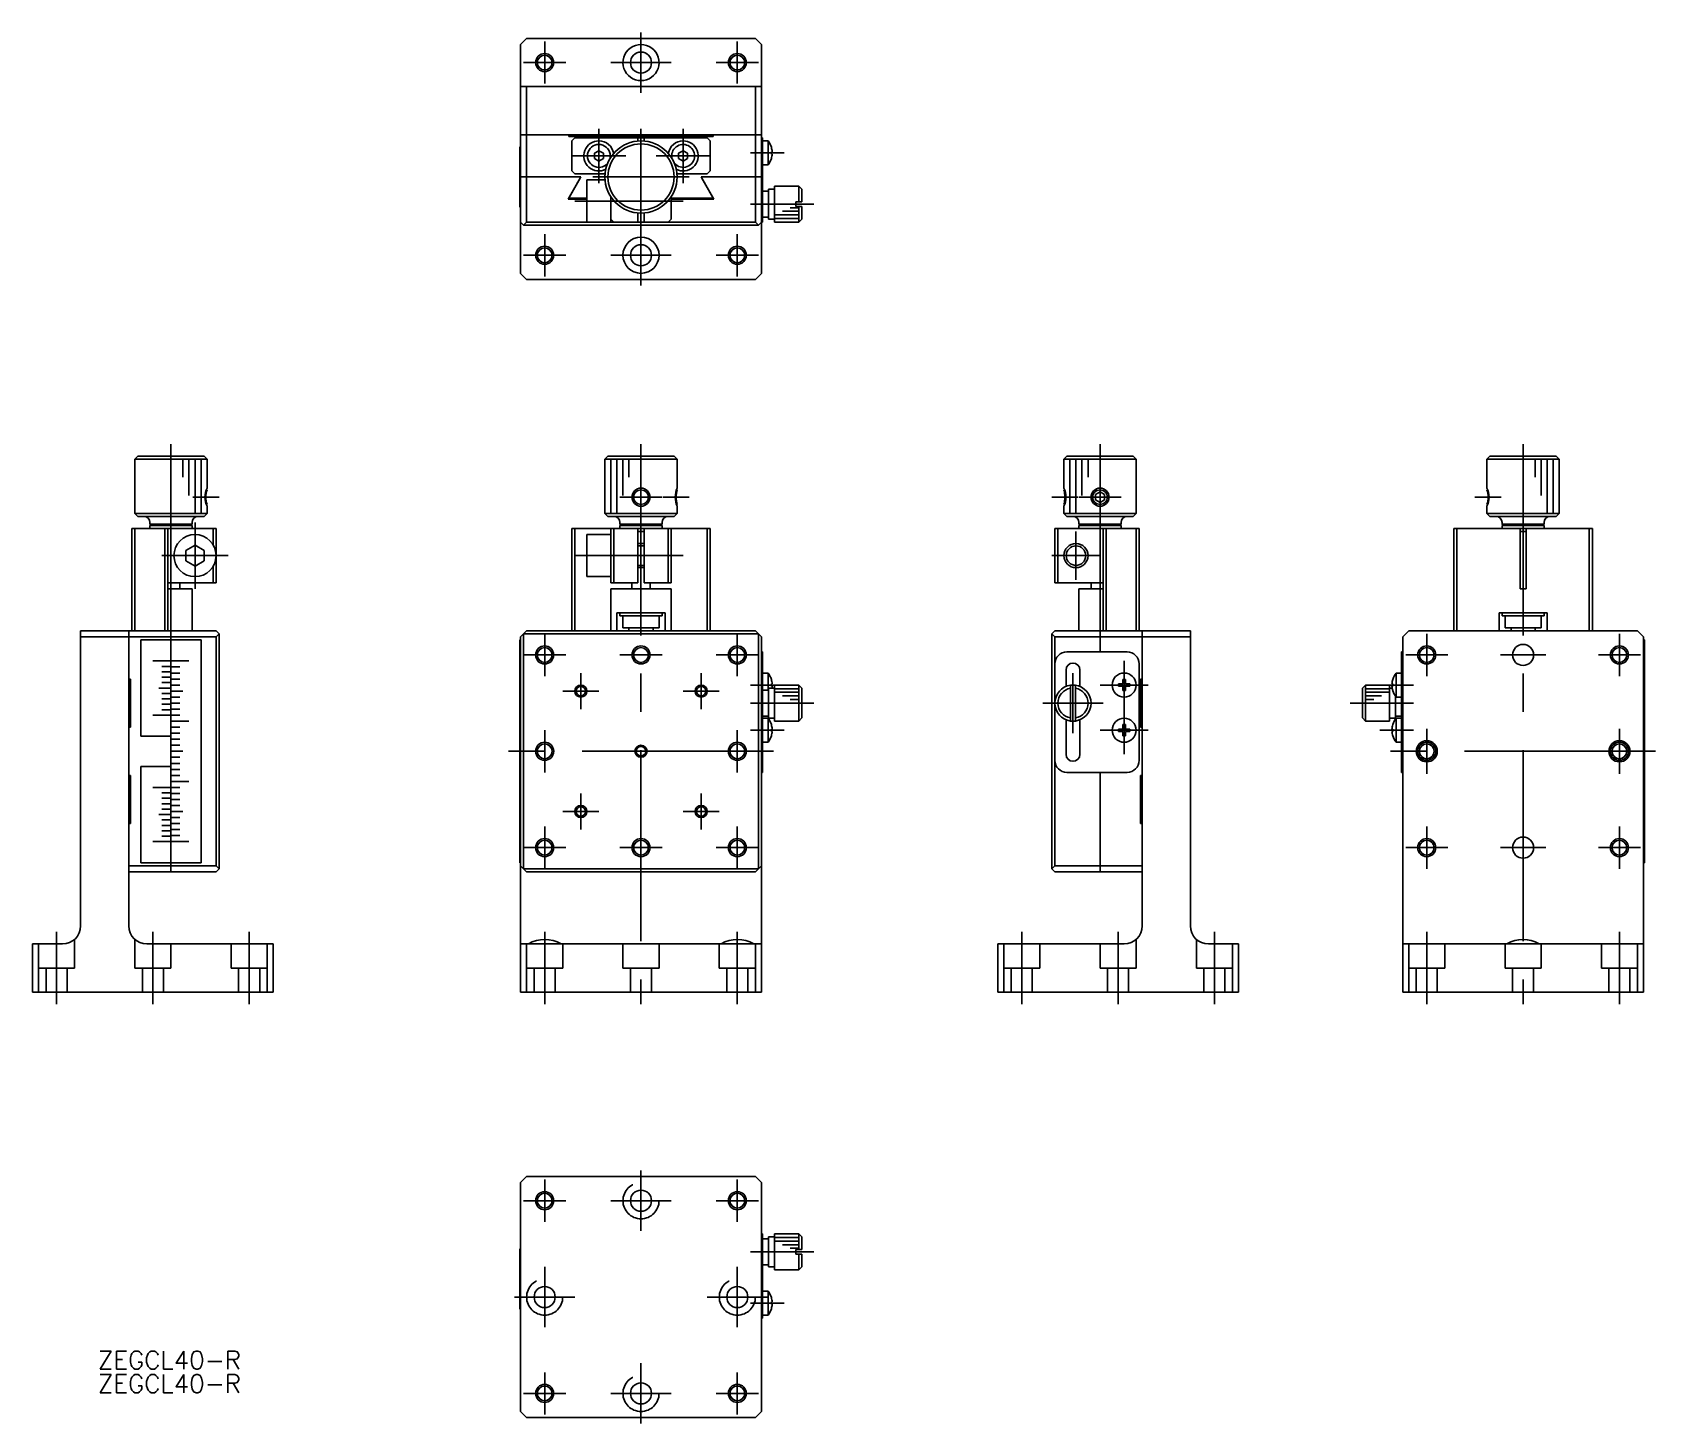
# Model space of a CAD drawing. Extents: x -101 to 169, y -112 to 119.
import ezdxf

# ---------------------------------------------------------------- set-up
doc = ezdxf.new("R2010")
doc.units = 0
doc.linetypes.add('CENTER', pattern=[50.8, 31.75, -6.35, 6.35, -6.35])
doc.linetypes.add('DASHED', pattern=[19.05, 12.7, -6.35])
doc.layers.get('0').update_dxf_attribs({"linetype": 'CONTINUOUS'})
doc.layers.add('CENTER', color=1, linetype='CENTER')
doc.styles.get("Standard").update_dxf_attribs({"font": 'txt.shx', "height": 3, "bigfont": 'bigfont.shx'})

# ---------------------------------------------------------------- blocks, each defined once
blk = doc.blocks.new('*U2')
at = {"color": 7, "linetype": 'CONTINUOUS'}
blk.add_text('ZEGCL40-R', height=3, dxfattribs=at).set_placement((-90.22, -102.59))
blk = doc.blocks.new('*U3')
at = {"color": 7, "linetype": 'CONTINUOUS'}
blk.add_text('ZEGCL40-R', height=3, dxfattribs=at).set_placement((-90.22, -106.51))

msp = doc.modelspace()

# ---------------------------------------------------------------- linework, layer by layer
at = {"color": 7, "linetype": 'CONTINUOUS'}
for p, q in [((-20, 117.37), (-19, 118.37)), ((-20, 117.37), (-20, 113.37)), ((19, 118.37), (-19, 118.37)), ((19, 118.37), (20, 117.37)), ((20, 113.37), (20, 117.37)), ((-20, 110.37), (-20, 113.37)), ((20, 113.37), (20, 110.37)), ((-20, 110.37), (-20, 102.37)), ((-19, 110.37), (-20, 110.37)), ((-19, 110.37), (19, 110.37)), ((-19, 102.37), (-19, 110.37)), ((19, 110.37), (19, 102.37)), ((20, 110.37), (19, 110.37)), ((20, 102.37), (20, 110.37)), ((-20.15, 95.37), (-20.15, 100.37)), ((-20, 100.37), (-20.15, 100.37)), ((-20, 102.37), (-20, 95.37)), ((-19, 102.37), (-20, 102.37)), ((-20, 102.37), (-19, 102.37)), ((-19, 102.37), (-17.5, 102.37)), ((-19, 102.37), (-17.5, 102.37)), ((-19, 95.37), (-19, 102.37)), ((-17.5, 102.37), (-14.5, 102.37)), ((-17.5, 102.37), (-14.5, 102.37)), ((-14.5, 102.37), (-12, 102.37)), ((-14.5, 102.37), (-12, 102.37)), ((-12, 102.37), (12, 102.37)), ((-12, 102.07), (-12, 102.37)), ((-12, 102.07), (12, 102.07)), ((-11.5, 101.37), (-11, 101.87)), ((-11.5, 96.37), (-11.5, 101.37)), ((-11, 101.87), (-0.5, 101.87)), ((-0.5, 101.87), (-0.5, 101.35)), ((-0.5, 101.87), (0.5, 101.87)), ((0.5, 101.87), (11, 101.87)), ((0.5, 101.87), (0.5, 101.35)), ((11, 101.87), (11.5, 101.37)), ((11.5, 96.37), (11.5, 101.37)), ((12, 102.37), (14.5, 102.37)), ((12, 102.37), (14.5, 102.37)), ((12, 102.37), (12, 102.07)), ((14.5, 102.37), (17.5, 102.37)), ((14.5, 102.37), (17.5, 102.37)), ((17.5, 102.37), (19, 102.37)), ((17.5, 102.37), (19, 102.37)), ((19, 102.37), (19, 95.37)), ((20, 102.37), (19, 102.37)), ((19, 102.37), (20, 102.37)), ((20, 95.37), (20, 102.37)), ((20.2, 101.87), (20, 101.87)), ((20.2, 99.87), (20.2, 101.87)), ((20.2, 101.37), (21.1, 101.37)), ((20.2, 99.87), (20.2, 89.87)), ((21.1, 101.37), (21.1, 97.37)), ((21.66, 100.32), (21.66, 100.3)), ((-7, 99.73), (-7.75, 99.3)), ((-7.75, 99.3), (-7.75, 98.44)), ((-7.75, 98.44), (-7, 98)), ((-6.25, 99.3), (-7, 99.73)), ((-7, 98), (-6.25, 98.44)), ((-6.25, 98.44), (-6.25, 99.3)), ((7, 99.73), (6.25, 99.3)), ((6.25, 99.3), (6.25, 98.44)), ((6.25, 98.44), (7, 98)), ((7.75, 99.3), (7, 99.73)), ((7, 98), (7.75, 98.44)), ((7.75, 98.44), (7.75, 99.3)), ((21.1, 97.37), (20.2, 97.37)), ((21.66, 99.57), (21.66, 99.17)), ((21.79, 99.57), (21.66, 99.57)), ((21.66, 99.17), (21.79, 99.17)), ((21.66, 98.44), (21.66, 98.42)), ((-20, 95.37), (-20.15, 95.37)), ((-20.15, 95.37), (-20, 95.37)), ((-20.15, 95.37), (-20.15, 90.37)), ((-20, 95.37), (-20, 87.87)), ((-20, 95.37), (-19, 95.37)), ((-19, 95.37), (-20, 95.37)), ((-19, 87.87), (-19, 95.37)), ((-10.1, 95.37), (-19, 95.37)), ((-19, 95.37), (-10.1, 95.37)), ((-12.12, 91.67), (-10.1, 95.17)), ((-9.98, 95.37), (-12, 91.87)), ((-11, 95.87), (-11.5, 96.37)), ((-11, 95.87), (-5.98, 95.87)), ((-10.1, 95.17), (-10.1, 95.37)), ((-9.98, 95.37), (-10.1, 95.37)), ((-9, 94.87), (-9, 87.87)), ((-5.98, 94.87), (-9, 94.87)), ((5.98, 95.87), (11, 95.87)), ((10.1, 95.37), (9.98, 95.37)), ((12, 91.87), (9.98, 95.37)), ((19, 95.37), (10.1, 95.37)), ((10.1, 95.37), (19, 95.37)), ((10.1, 95.37), (10.1, 95.17)), ((10.1, 95.17), (12.12, 91.67)), ((11.5, 96.37), (11, 95.87)), ((19, 95.37), (19, 87.87)), ((19, 95.37), (20, 95.37)), ((20, 95.37), (19, 95.37)), ((20, 87.87), (20, 95.37)), ((-9, 91.67), (-12.12, 91.67)), ((-12, 91.87), (-9, 91.87)), ((-5.81, 93.87), (-5.81, 93.87)), ((-5, 88.37), (-5, 92.05)), ((5, 88.37), (5, 92.05)), ((5, 91.87), (12, 91.87)), ((12.12, 91.67), (5, 91.67)), ((20.2, 93.02), (21.2, 93.02)), ((21.2, 93.37), (22.2, 93.37)), ((21.2, 90.87), (21.2, 93.37)), ((22.2, 93.87), (26.2, 93.87)), ((22.2, 90.87), (22.2, 93.87)), ((26.2, 93.87), (26.2, 91.27)), ((26.2, 93.87), (26.7, 93.37)), ((26.7, 91.27), (26.7, 93.37)), ((-20, 90.37), (-20.15, 90.37)), ((-0.5, 87.87), (-0.5, 89.39)), ((0.5, 87.87), (0.5, 89.39)), ((20.2, 87.87), (20.2, 89.87)), ((21.2, 88.37), (21.2, 90.87)), ((22.2, 87.87), (22.2, 90.87)), ((26.2, 89.07), (22.2, 89.07)), ((26.2, 89.67), (23.5, 89.67)), ((26.2, 90.27), (24.8, 90.27)), ((25.7, 90.47), (25.7, 91.27)), ((25.7, 91.27), (26.2, 91.27)), ((26.2, 90.47), (25.7, 90.47)), ((26.2, 91.27), (26.7, 91.27)), ((26.2, 90.47), (26.2, 87.87)), ((26.7, 90.47), (26.2, 90.47)), ((26.7, 88.37), (26.7, 90.47)), ((-20, 87.87), (-20, 79.37)), ((-20, 87.87), (-19.5, 87.37)), ((-19.5, 87.37), (-19, 87.87)), ((-19.5, 87.37), (19.5, 87.37)), ((-4.5, 87.87), (-19, 87.87)), ((-5, 87.87), (-5, 88.37)), ((-5, 88.37), (-4.5, 87.87)), ((-4.5, 87.87), (-0.5, 87.87)), ((0.5, 87.87), (-0.5, 87.87)), ((0.5, 87.87), (4.5, 87.87)), ((4.5, 87.87), (5, 88.37)), ((5, 87.87), (4.5, 87.87)), ((9, 87.87), (5, 87.87)), ((19, 87.87), (9, 87.87)), ((19, 87.87), (19.5, 87.37)), ((19.5, 87.37), (20, 87.87)), ((20, 79.37), (20, 87.87)), ((20, 87.87), (20.2, 87.87)), ((21.2, 88.72), (20.2, 88.72)), ((22.2, 88.37), (21.2, 88.37)), ((26.2, 88.47), (22.2, 88.47)), ((26.2, 87.87), (22.2, 87.87)), ((26.7, 88.37), (26.2, 87.87)), ((-19, 78.37), (-20, 79.37)), ((-19, 78.37), (19, 78.37)), ((20, 79.37), (19, 78.37)), ((-84.08, 48.5), (-83.58, 49)), ((-72.58, 49), (-83.58, 49)), ((-72.58, 49), (-72.08, 48.5)), ((-6, 48.5), (-5.5, 49)), ((5.5, 49), (-5.5, 49)), ((5.5, 49), (6, 48.5)), ((70.25, 48.5), (70.75, 49)), ((81.75, 49), (70.75, 49)), ((81.75, 49), (82.25, 48.5)), ((140.52, 48.5), (141.02, 49)), ((146.52, 49), (141.02, 49)), ((152.02, 49), (146.52, 49)), ((152.02, 49), (152.52, 48.5)), ((-84.08, 48.5), (-72.08, 48.5)), ((-84.08, 39.5), (-84.08, 48.5)), ((-76.08, 48.5), (-76.08, 45.5)), ((-75.08, 48.5), (-75.08, 42.5)), ((-74.08, 48.5), (-74.08, 39.5)), ((-73.08, 48.5), (-73.08, 39.5)), ((-72.08, 48.5), (-72.08, 43.7)), ((-6, 48.5), (6, 48.5)), ((-6, 48.5), (-6, 39.5)), ((-5, 48.5), (-5, 39.5)), ((-4, 48.5), (-4, 39.5)), ((-3, 48.5), (-3, 42.5)), ((-2, 48.5), (-2, 45.5)), ((6, 43.7), (6, 48.5)), ((70.25, 48.5), (82.25, 48.5)), ((70.25, 43.7), (70.25, 48.5)), ((71.25, 39.5), (71.25, 48.5)), ((72.25, 39.5), (72.25, 48.5)), ((73.25, 42.5), (73.25, 48.5)), ((74.25, 45.5), (74.25, 48.5)), ((82.25, 48.5), (82.25, 39.5)), ((140.52, 48.5), (140.52, 43.7)), ((140.52, 48.5), (146.52, 48.5)), ((146.52, 48.5), (152.52, 48.5)), ((148.52, 45.5), (148.52, 48.5)), ((149.52, 42.5), (149.52, 48.5)), ((150.52, 39.5), (150.52, 48.5)), ((151.52, 39.5), (151.52, 48.5)), ((152.52, 39.5), (152.52, 48.5)), ((-72.08, 40.7), (-72.08, 39.5)), ((6, 39.5), (6, 40.7)), ((70.25, 39.5), (70.25, 40.7)), ((76.25, 43.07), (75.5, 42.63)), ((75.5, 42.63), (75.5, 41.77)), ((75.5, 41.77), (76.25, 41.33)), ((77, 42.63), (76.25, 43.07)), ((76.25, 41.33), (77, 41.77)), ((77, 41.77), (77, 42.63)), ((140.52, 40.7), (140.52, 39.5)), ((-72.08, 39.5), (-84.08, 39.5)), ((-83.58, 39), (-84.08, 39.5)), ((-83.58, 39), (-72.58, 39)), ((-81.58, 37.7), (-81.58, 38)), ((-74.58, 38), (-74.58, 37.7)), ((-72.08, 39.5), (-72.58, 39)), ((0, 39.5), (-6, 39.5)), ((-5.5, 39), (-6, 39.5)), ((-5.5, 39), (0, 39)), ((-3.5, 37.7), (-3.5, 38)), ((6, 39.5), (0, 39.5)), ((0, 39), (5.5, 39)), ((3.5, 38), (3.5, 37.7)), ((6, 39.5), (5.5, 39)), ((82.25, 39.5), (70.25, 39.5)), ((70.75, 39), (70.25, 39.5)), ((70.75, 39), (81.75, 39)), ((72.75, 37.7), (72.75, 38)), ((79.75, 38), (79.75, 37.7)), ((82.25, 39.5), (81.75, 39)), ((152.52, 39.5), (140.52, 39.5)), ((141.02, 39), (140.52, 39.5)), ((141.02, 39), (152.02, 39)), ((143.02, 37.7), (143.02, 38)), ((150.02, 38), (150.02, 37.7)), ((152.52, 39.5), (152.02, 39)), ((-84.58, 37), (-84.58, 20)), ((-84.08, 37), (-84.58, 37)), ((-79.08, 37), (-84.08, 37)), ((-84.08, 20), (-84.08, 37)), ((-74.58, 37.7), (-81.58, 37.7)), ((-81.38, 37.5), (-81.58, 37.7)), ((-81.58, 37.5), (-74.58, 37.5)), ((-81.58, 37), (-81.58, 37.5)), ((-81.38, 37.5), (-74.78, 37.5)), ((-79.08, 37), (-79.08, 20)), ((-78.58, 37), (-79.08, 37)), ((-78.58, 20), (-78.58, 37)), ((-71.08, 37), (-78.58, 37)), ((-74.58, 37.7), (-74.78, 37.5)), ((-74.58, 37.5), (-74.58, 37)), ((-71.08, 34.3), (-71.08, 37)), ((-70.58, 37), (-71.08, 37)), ((-70.58, 37), (-70.58, 32.5)), ((-11.5, 37), (-11.5, 20)), ((-11, 37), (-11.5, 37)), ((-11, 20), (-11, 37)), ((-11, 37), (-5, 37)), ((-5, 36), (-9, 36)), ((-9, 36), (-9, 32.5)), ((-5, 37), (-5, 28)), ((-4.5, 37), (-5, 37)), ((-4.5, 28), (-4.5, 37)), ((-4.5, 37), (-0.5, 37)), ((0, 37.7), (-3.5, 37.7)), ((-3.3, 37.5), (-3.5, 37.7)), ((-3.5, 37.5), (0, 37.5)), ((-3.5, 37), (-3.5, 37.5)), ((-0.5, 28), (-0.5, 37)), ((0, 37), (-0.5, 37)), ((-0.5, 37), (0, 37)), ((0.5, 36.5), (-0.5, 36.5)), ((3.5, 37.7), (0, 37.7)), ((0, 37.5), (3.5, 37.5)), ((0, 37), (0.5, 37)), ((0.5, 37), (0, 37)), ((0.5, 37), (4.5, 37)), ((0.5, 37), (0.5, 28)), ((3.5, 37.7), (3.3, 37.5)), ((3.5, 37.5), (3.5, 37)), ((4.5, 37), (4.5, 28)), ((5, 37), (4.5, 37)), ((5, 37), (11, 37)), ((5, 34.3), (5, 37)), ((11, 37), (11, 20)), ((11.5, 37), (11, 37)), ((11.5, 20), (11.5, 37)), ((69.25, 37), (68.75, 37)), ((68.75, 28), (68.75, 37)), ((69.25, 37), (76.75, 37)), ((69.25, 37), (69.25, 28)), ((72.95, 37.5), (72.75, 37.7)), ((79.75, 37.7), (72.75, 37.7)), ((72.75, 37.5), (79.75, 37.5)), ((72.75, 37), (72.75, 37.5)), ((72.95, 37.5), (79.55, 37.5)), ((76.75, 37), (76.75, 20)), ((77.25, 37), (76.75, 37)), ((77.25, 20), (77.25, 37)), ((77.25, 37), (82.25, 37)), ((79.75, 37.7), (79.55, 37.5)), ((79.75, 37.5), (79.75, 37)), ((82.25, 37), (82.25, 20)), ((82.75, 37), (82.25, 37)), ((82.75, 20), (82.75, 37)), ((135.02, 37), (135.02, 20)), ((135.52, 37), (135.02, 37)), ((146.02, 37), (135.52, 37)), ((135.52, 20), (135.52, 37)), ((150.02, 37.7), (143.02, 37.7)), ((143.22, 37.5), (143.02, 37.7)), ((143.02, 37.5), (150.02, 37.5)), ((143.02, 37.5), (143.22, 37.5)), ((143.02, 37), (143.02, 37.5)), ((146.02, 27), (146.02, 37)), ((146.02, 37), (147.02, 37)), ((147.02, 36.5), (146.02, 36.5)), ((157.52, 37), (147.02, 37)), ((147.02, 37), (147.02, 27)), ((150.02, 37.7), (149.82, 37.5)), ((149.82, 37.5), (150.02, 37.5)), ((150.02, 37.5), (150.02, 37)), ((157.52, 37), (157.52, 20)), ((158.02, 37), (157.52, 37)), ((158.02, 20), (158.02, 37)), ((-75.58, 33.37), (-74.08, 34.23)), ((-75.58, 31.63), (-75.58, 33.37)), ((-74.08, 34.23), (-72.58, 33.37)), ((-72.58, 33.37), (-72.58, 31.63)), ((-70.58, 32.5), (-70.58, 28)), ((-9, 32.5), (-9, 29)), ((-0.5, 34.5), (0.5, 34.5)), ((5, 32.5), (5, 34.3)), ((5, 30.7), (5, 32.5)), ((-74.08, 30.77), (-75.58, 31.63)), ((-72.58, 31.63), (-74.08, 30.77)), ((-71.08, 28), (-71.08, 30.7)), ((0.5, 30.5), (-0.5, 30.5)), ((5, 28), (5, 30.7)), ((-78.58, 28), (-71.08, 28)), ((-74.58, 27), (-78.58, 27)), ((-76.58, 28), (-76.58, 27)), ((-74.58, 27), (-74.58, 20)), ((-71.08, 28), (-70.58, 28)), ((-9, 29), (-5, 29)), ((-5, 28), (-4.5, 28)), ((5, 27), (-5, 27)), ((-5, 27), (-5, 20)), ((-0.5, 28), (-4.5, 28)), ((-1.5, 27), (-1.5, 28)), ((4.5, 28), (0.5, 28)), ((1.5, 28), (1.5, 27)), ((4.5, 28), (5, 28)), ((5, 20), (5, 27)), ((68.75, 28), (69.25, 28)), ((76.75, 28), (69.25, 28)), ((72.75, 20), (72.75, 27)), ((72.75, 27), (76.75, 27)), ((74.75, 27), (74.75, 28)), ((147.02, 27), (146.02, 27)), ((-4, 23), (0, 23)), ((-4, 20), (-4, 23)), ((-3.5, 22.5), (-3.5, 23)), ((3.5, 22.5), (-3.5, 22.5)), ((-3, 20.5), (-3, 22.5)), ((0, 23), (4, 23)), ((3, 22.5), (3, 20.5)), ((3.5, 23), (3.5, 22.5)), ((4, 23), (4, 20)), ((150.52, 23), (142.52, 23)), ((142.52, 23), (142.52, 20)), ((143.02, 22.5), (143.02, 23)), ((146.52, 22.5), (143.02, 22.5)), ((143.52, 22.5), (143.02, 22.5)), ((143.52, 20.5), (143.52, 22.5)), ((150.02, 22.5), (146.52, 22.5)), ((150.02, 22.5), (149.52, 22.5)), ((149.52, 22.5), (149.52, 20.5)), ((150.02, 23), (150.02, 22.5)), ((150.52, 20), (150.52, 23)), ((-85.08, 20), (-93.08, 20)), ((-93.08, 20), (-93.08, 19)), ((-93.08, -29), (-93.08, 19)), ((-93.08, 19), (-85.08, 19)), ((-78.08, 20), (-85.08, 20)), ((-85.08, 20), (-85.08, 19)), ((-85.08, 19), (-85.08, 20)), ((-85.08, 19), (-78.08, 19)), ((-85.08, 17.5), (-85.08, 19)), ((-85.08, 19), (-85.08, 17.5)), ((-70.58, 20), (-78.08, 20)), ((-78.08, 19), (-78.08, 20)), ((-78.08, 20), (-78.08, 19)), ((-78.08, 19), (-70.58, 19)), ((-78.08, 19), (-78.08, 18.51)), ((-78.08, 18.51), (-78.08, 19)), ((-70.08, 19.5), (-70.58, 20)), ((-70.58, 19), (-70.08, 19.5)), ((-70.58, 19), (-70.58, -19)), ((-70.08, -19.5), (-70.08, 19.5)), ((-20, 19), (-19.5, 19.5)), ((-20, 19), (-20, -19)), ((-19.5, 19.5), (-19, 20)), ((-19.5, 19.5), (19.5, 19.5)), ((-19.5, -19.5), (-19.5, 19.5)), ((19, 20), (-19, 20)), ((3, 20.5), (-3, 20.5)), ((-2, 20), (-2, 20.5)), ((2, 20.5), (2, 20)), ((19, 20), (19.5, 19.5)), ((19.5, 19.5), (19.5, -19.5)), ((19.5, 19.5), (20, 19)), ((20, 16), (20, 19)), ((68.75, 20), (68.25, 19.5)), ((68.25, 19.5), (68.25, -19.5)), ((68.25, 19.5), (68.75, 19)), ((76.25, 20), (68.75, 20)), ((68.75, 19), (76.25, 19)), ((68.75, 16), (68.75, 19)), ((83.25, 20), (76.25, 20)), ((76.25, 20), (76.25, 16.5)), ((76.25, 16.5), (76.25, 20)), ((76.25, 19), (83.25, 19)), ((91.25, 20), (83.25, 20)), ((83.25, 19), (83.25, 20)), ((83.25, 20), (83.25, 19)), ((83.25, 19), (91.25, 19)), ((83.25, 19), (83.25, 17.5)), ((83.25, 17.5), (83.25, 19)), ((91.25, 19), (91.25, 20)), ((91.25, 19), (91.25, -29)), ((126.52, 19), (127.52, 20)), ((126.52, 19), (126.52, -29)), ((165.52, 20), (127.52, 20)), ((149.52, 20.5), (143.52, 20.5)), ((144.52, 20), (144.52, 20.5)), ((148.52, 20.5), (148.52, 20)), ((165.52, 20), (166.52, 19)), ((166.52, -29), (166.52, 19)), ((-85.08, 14.5), (-85.08, 17.5)), ((-85.08, 17.5), (-85.08, 14.5)), ((-78.08, 18.5), (-83.08, 18.5)), ((-83.08, 18.5), (-83.08, 2.5)), ((-78.08, 15.01), (-78.08, 18.5)), ((-78.08, 15.01), (-78.08, 18.5)), ((-78.08, 18.5), (-73.08, 18.5)), ((-73.08, 18.5), (-73.08, -18.5)), ((-20.15, 18.5), (-20.15, -18.5)), ((-20, 18.5), (-20.15, 18.5)), ((20.2, 16.5), (20, 16.5)), ((20.2, 16.5), (20.2, -3.5)), ((80.75, 16.5), (70.75, 16.5)), ((83.25, 17.5), (83.25, 14.5)), ((83.25, 14.5), (83.25, 17.5)), ((126.52, 16.5), (126.32, 16.5)), ((126.32, -3.5), (126.32, 16.5)), ((166.52, 18.5), (166.67, 18.5)), ((166.67, 18.5), (166.67, 2.5)), ((-85.08, 12), (-85.08, 14.5)), ((-85.08, 14.5), (-85.08, 12)), ((-80.08, 15), (-81.08, 15)), ((-79.58, 15), (-80.08, 15)), ((-78.08, 15), (-79.58, 15)), ((-78.08, 14.1), (-79.58, 14.1)), ((-78.08, 15), (-78.08, 15.01)), ((-78.08, 15), (-78.08, 15.01)), ((-78.08, 14.99), (-78.08, 15)), ((-78.08, 15), (-76.58, 15)), ((-78.08, 14.99), (-78.08, 15)), ((-78.08, 14.1), (-78.08, 14.99)), ((-78.08, 14.11), (-78.08, 14.99)), ((-78.08, 14.1), (-78.08, 14.11)), ((-78.08, 14.01), (-78.08, 14.1)), ((-78.08, 14.09), (-78.08, 14.1)), ((-78.08, 14), (-78.08, 14.09)), ((-78.08, 14), (-78.08, 14.01)), ((-78.08, 13.99), (-78.08, 14)), ((-78.08, 14), (-76.58, 14)), ((-78.08, 13.21), (-78.08, 14)), ((-78.08, 13.2), (-78.08, 13.99)), ((-76.58, 15), (-76.08, 15)), ((-76.08, 15), (-75.08, 15)), ((20, 16), (20, 0)), ((20, 0), (20, 16)), ((68.75, 16), (68.75, 8)), ((70.6, 10.77), (70.6, 13.5)), ((72.9, 13.5), (72.9, 10.77)), ((82.75, -1.5), (82.75, 14.5)), ((83.25, 14.5), (83.25, 12)), ((83.25, 12), (83.25, 14.5)), ((-85.08, 12), (-85.08, 4)), ((-85.08, 12), (-84.78, 12)), ((-84.78, 4), (-84.78, 12)), ((-78.08, 13.2), (-79.58, 13.2)), ((-78.08, 12.3), (-79.58, 12.3)), ((-78.08, 11.4), (-79.58, 11.4)), ((-78.08, 13.2), (-78.08, 13.21)), ((-78.08, 13.01), (-78.08, 13.2)), ((-78.08, 13.19), (-78.08, 13.2)), ((-78.08, 13), (-78.08, 13.19)), ((-78.08, 13), (-78.08, 13.01)), ((-78.08, 12.99), (-78.08, 13)), ((-78.08, 13), (-76.58, 13)), ((-78.08, 12.31), (-78.08, 13)), ((-78.08, 12.3), (-78.08, 12.99)), ((-78.08, 12.3), (-78.08, 12.31)), ((-78.08, 12.01), (-78.08, 12.3)), ((-78.08, 12.29), (-78.08, 12.3)), ((-78.08, 12), (-78.08, 12.29)), ((-78.08, 12), (-78.08, 12.01)), ((-78.08, 11.99), (-78.08, 12)), ((-78.08, 12), (-76.58, 12)), ((-78.08, 11.41), (-78.08, 12)), ((-78.08, 11.4), (-78.08, 11.99)), ((-78.08, 11.4), (-78.08, 11.41)), ((-78.08, 11.01), (-78.08, 11.4)), ((-78.08, 11.39), (-78.08, 11.4)), ((-78.08, 11), (-78.08, 11.39)), ((-78.08, 11), (-78.08, 11.01)), ((-78.08, 10.99), (-78.08, 11)), ((-78.08, 11), (-76.58, 11)), ((-78.08, 10.51), (-78.08, 11)), ((-78.08, 10.5), (-78.08, 10.99)), ((20.2, 13), (21.1, 13)), ((21.1, 13), (21.1, 10.15)), ((21.66, 11.95), (21.66, 11.93)), ((21.66, 11.2), (21.66, 10.8)), ((21.79, 11.2), (21.66, 11.2)), ((21.66, 10.8), (21.79, 10.8)), ((22.2, 5), (22.2, 11)), ((22.2, 11), (25.7, 11)), ((25.7, 10.97), (25.7, 11)), ((26.2, 10.97), (25.7, 10.97)), ((26.2, 10.97), (26.2, 5.03)), ((26.7, 10.47), (26.2, 10.97)), ((71.35, 5.03), (71.35, 10.97)), ((72.15, 10.97), (72.15, 10.47)), ((80.05, 11.2), (79.32, 11.2)), ((79.32, 10.8), (80.05, 10.8)), ((80.05, 11.93), (80.05, 11.2)), ((80.05, 10.8), (80.05, 10.07)), ((80.45, 11.2), (80.45, 11.93)), ((81.18, 11.2), (80.45, 11.2)), ((80.45, 10.8), (81.18, 10.8)), ((80.45, 10.07), (80.45, 10.8)), ((82.95, 12), (83.25, 12)), ((82.95, 12), (82.95, 4)), ((83.25, 4), (83.25, 12)), ((120.32, 10.97), (119.82, 10.47)), ((120.32, 5.03), (120.32, 10.97)), ((120.82, 10.97), (120.32, 10.97)), ((120.82, 11), (120.82, 10.97)), ((120.82, 11), (124.32, 11)), ((124.32, 11), (124.32, 5)), ((124.86, 11.2), (124.73, 11.2)), ((124.73, 10.8), (124.86, 10.8)), ((124.86, 11.93), (124.86, 11.95)), ((124.86, 10.8), (124.86, 11.2)), ((125.42, 11), (125.42, 13)), ((125.42, 13), (126.32, 13)), ((125.42, 9), (125.42, 11)), ((-79.58, 10.5), (-80.08, 10.5)), ((-78.08, 10.5), (-79.58, 10.5)), ((-78.08, 9.6), (-79.58, 9.6)), ((-78.08, 8.7), (-79.58, 8.7)), ((-78.08, 10.5), (-78.08, 10.51)), ((-78.08, 10.01), (-78.08, 10.5)), ((-78.08, 10.49), (-78.08, 10.5)), ((-78.08, 10), (-78.08, 10.49)), ((-78.08, 10), (-78.08, 10.01)), ((-78.08, 9.99), (-78.08, 10)), ((-78.08, 10), (-76.58, 10)), ((-78.08, 9.61), (-78.08, 10)), ((-78.08, 9.6), (-78.08, 9.99)), ((-78.08, 9.6), (-78.08, 9.61)), ((-78.08, 9.01), (-78.08, 9.6)), ((-78.08, 9.59), (-78.08, 9.6)), ((-78.08, 9), (-78.08, 9.59)), ((-78.08, 9), (-78.08, 9.01)), ((-78.08, 8.99), (-78.08, 9)), ((-78.08, 9), (-76.58, 9)), ((-78.08, 8.71), (-78.08, 9)), ((-78.08, 8.7), (-78.08, 8.99)), ((-78.08, 8.7), (-78.08, 8.71)), ((-78.08, 8.01), (-78.08, 8.7)), ((-78.08, 8.69), (-78.08, 8.7)), ((-78.08, 8), (-78.08, 8.69)), ((-76.58, 10), (-76.08, 10)), ((20.2, 10.15), (21.2, 10.15)), ((21.2, 10.5), (22.2, 10.5)), ((21.2, 5.5), (21.2, 10.5)), ((22.2, 10.4), (26.2, 10.4)), ((22.2, 9.8), (26.2, 9.8)), ((23.5, 9.2), (26.2, 9.2)), ((24.8, 8.6), (26.2, 8.6)), ((26.7, 5.53), (26.7, 10.47)), ((72.15, 10.47), (72.15, 5.53)), ((119.82, 10.47), (119.82, 5.53)), ((120.32, 10.4), (124.32, 10.4)), ((120.32, 9.8), (124.32, 9.8)), ((120.32, 9.2), (123.02, 9.2)), ((120.32, 8.6), (121.72, 8.6)), ((124.32, 10.5), (124.76, 10.5)), ((124.86, 10.05), (124.86, 10.07)), ((125.32, 9.13), (125.32, 5.5)), ((126.32, 9), (125.42, 9)), ((-80.08, 6), (-81.08, 6)), ((-79.58, 6), (-80.08, 6)), ((-78.08, 7.8), (-79.58, 7.8)), ((-78.08, 6.9), (-79.58, 6.9)), ((-78.08, 6), (-79.58, 6)), ((-78.08, 8), (-78.08, 8.01)), ((-78.08, 7.99), (-78.08, 8)), ((-78.08, 8), (-76.58, 8)), ((-78.08, 7.81), (-78.08, 8)), ((-78.08, 7.8), (-78.08, 7.99)), ((-78.08, 7.8), (-78.08, 7.81)), ((-78.08, 7.01), (-78.08, 7.8)), ((-78.08, 7.79), (-78.08, 7.8)), ((-78.08, 7), (-78.08, 7.79)), ((-78.08, 7), (-78.08, 7.01)), ((-78.08, 6.99), (-78.08, 7)), ((-78.08, 7), (-76.58, 7)), ((-78.08, 6.91), (-78.08, 7)), ((-78.08, 6.9), (-78.08, 6.99)), ((-78.08, 6.9), (-78.08, 6.91)), ((-78.08, 6.01), (-78.08, 6.9)), ((-78.08, 6.89), (-78.08, 6.9)), ((-78.08, 6.01), (-78.08, 6.89)), ((-78.08, 6), (-78.08, 6.01)), ((-78.08, 6), (-78.08, 6.01)), ((-78.08, 5.99), (-78.08, 6)), ((-78.08, 6), (-76.58, 6)), ((-78.08, 5.99), (-78.08, 6)), ((-78.08, 5.01), (-78.08, 5.99)), ((-78.08, 5), (-78.08, 5.99)), ((21.2, 5.85), (20.2, 5.85)), ((20.2, 5.5), (21.1, 5.5)), ((21.1, 5.5), (21.1, 1.5)), ((22.2, 5.5), (21.2, 5.5)), ((26.2, 5.03), (26.7, 5.53)), ((68.75, 8), (68.75, 0)), ((72.15, 5.53), (72.15, 5.03)), ((119.82, 5.53), (120.32, 5.03)), ((125.32, 5.5), (124.32, 5.5)), ((126.32, 5.85), (125.32, 5.85)), ((125.42, 5.5), (126.32, 5.5)), ((125.42, 3.5), (125.42, 5.5)), ((-85.08, -4), (-85.08, 4)), ((-85.08, 4), (-85.08, -4)), ((-84.78, 4), (-85.08, 4)), ((-78.08, 5), (-78.08, 5.01)), ((-78.08, 4.99), (-78.08, 5)), ((-78.08, 5), (-76.58, 5)), ((-78.08, 4), (-78.08, 5)), ((-78.08, 4.01), (-78.08, 4.99)), ((-78.08, 4), (-78.08, 4.01)), ((-78.08, 3.99), (-78.08, 4)), ((-78.08, 4), (-76.58, 4)), ((-78.08, 3), (-78.08, 4)), ((-78.08, 3.01), (-78.08, 3.99)), ((-78.08, 3), (-78.08, 3.01)), ((-78.08, 2.99), (-78.08, 3)), ((-78.08, 3), (-76.58, 3)), ((-78.08, 2.5), (-78.08, 3)), ((-78.08, 2.5), (-78.08, 2.99)), ((-76.58, 5), (-76.08, 5)), ((-76.08, 5), (-75.08, 5)), ((21.66, 4.45), (21.66, 4.43)), ((21.66, 3.7), (21.66, 3.3)), ((21.79, 3.7), (21.66, 3.7)), ((21.66, 3.3), (21.79, 3.3)), ((25.7, 5), (22.2, 5)), ((25.7, 5), (25.7, 5.03)), ((25.7, 5.03), (26.2, 5.03)), ((70.6, -0.5), (70.6, 5.23)), ((72.9, 5.23), (72.9, -0.5)), ((80.05, 3.7), (79.32, 3.7)), ((79.32, 3.3), (80.05, 3.3)), ((80.05, 4.43), (80.05, 3.7)), ((80.05, 3.3), (80.05, 2.57)), ((80.45, 3.7), (80.45, 4.43)), ((81.18, 3.7), (80.45, 3.7)), ((80.45, 3.3), (81.18, 3.3)), ((80.45, 2.57), (80.45, 3.3)), ((83.25, 4), (82.95, 4)), ((83.25, 4), (83.25, -4)), ((83.25, -4), (83.25, 4)), ((120.32, 5.03), (120.82, 5.03)), ((120.82, 5.03), (120.82, 5)), ((124.32, 5), (120.82, 5)), ((124.86, 3.7), (124.73, 3.7)), ((124.73, 3.3), (124.86, 3.3)), ((124.86, 4.43), (124.86, 4.45)), ((124.86, 3.3), (124.86, 3.7)), ((125.42, 1.5), (125.42, 3.5)), ((-83.08, 2.5), (-78.08, 2.5)), ((-78.08, 2.49), (-78.08, 2.5)), ((-78.08, 2), (-78.08, 2.49)), ((-78.08, 1), (-78.08, 2)), ((-78.08, 2), (-76.58, 2)), ((-78.08, 0), (-78.08, 1)), ((-78.08, 1), (-76.58, 1)), ((-78.08, -1), (-78.08, 0)), ((-78.08, 0), (-76.58, 0)), ((-76.58, 0), (-76.08, 0)), ((20, -19), (20, 0)), ((21.1, 1.5), (20.2, 1.5)), ((21.66, 2.57), (21.66, 2.55)), ((68.75, -19), (68.75, 0)), ((124.86, 2.55), (124.86, 2.57)), ((126.32, 1.5), (125.42, 1.5)), ((166.52, 2.5), (166.67, 2.5)), ((166.67, 2), (166.67, 2.49)), ((166.67, 1), (166.67, 2)), ((166.67, 0), (166.67, 1)), ((166.67, -1), (166.67, 0)), ((-78.08, -2.5), (-83.08, -2.5)), ((-83.08, -2.5), (-83.08, -18.5)), ((-78.08, -2), (-78.08, -1)), ((-78.08, -1), (-76.58, -1)), ((-78.08, -2), (-76.58, -2)), ((-78.08, -2.49), (-78.08, -2)), ((-78.08, -2.5), (-78.08, -2.49)), ((-78.08, -2.99), (-78.08, -2.5)), ((-78.08, -3), (-78.08, -2.5)), ((166.52, -2.5), (166.67, -2.5)), ((166.67, -2), (166.67, -1)), ((166.67, -2.49), (166.67, -2)), ((166.67, -2.5), (166.67, -18.5)), ((-85.08, -4), (-85.08, -12)), ((-85.08, -4), (-84.78, -4)), ((-84.78, -12), (-84.78, -4)), ((-78.08, -3), (-78.08, -2.99)), ((-78.08, -3.01), (-78.08, -3)), ((-78.08, -3), (-76.58, -3)), ((-78.08, -4), (-78.08, -3)), ((-78.08, -3.99), (-78.08, -3.01)), ((-78.08, -4), (-78.08, -3.99)), ((-78.08, -4.01), (-78.08, -4)), ((-78.08, -4), (-76.58, -4)), ((-78.08, -5), (-78.08, -4)), ((-78.08, -4.99), (-78.08, -4.01)), ((-78.08, -5), (-78.08, -4.99)), ((-78.08, -5.01), (-78.08, -5)), ((-78.08, -5), (-76.58, -5)), ((-78.08, -5.99), (-78.08, -5)), ((-78.08, -5.99), (-78.08, -5.01)), ((-76.58, -5), (-76.08, -5)), ((-76.08, -5), (-75.08, -5)), ((20, -3.5), (20.2, -3.5)), ((70.75, -3.5), (80.75, -3.5)), ((76.25, -3.5), (76.25, -19)), ((82.95, -4), (83.25, -4)), ((82.95, -4), (82.95, -12)), ((83.25, -12), (83.25, -4)), ((126.32, -3.5), (126.52, -3.5)), ((-80.08, -6), (-81.08, -6)), ((-79.58, -6), (-80.08, -6)), ((-78.08, -6), (-79.58, -6)), ((-78.08, -6.9), (-79.58, -6.9)), ((-78.08, -7.8), (-79.58, -7.8)), ((-78.08, -6), (-78.08, -5.99)), ((-78.08, -6), (-78.08, -5.99)), ((-78.08, -6.01), (-78.08, -6)), ((-78.08, -6), (-76.58, -6)), ((-78.08, -6.01), (-78.08, -6)), ((-78.08, -6.9), (-78.08, -6.01)), ((-78.08, -6.89), (-78.08, -6.01)), ((-78.08, -6.9), (-78.08, -6.89)), ((-78.08, -6.99), (-78.08, -6.9)), ((-78.08, -6.91), (-78.08, -6.9)), ((-78.08, -7), (-78.08, -6.91)), ((-78.08, -7), (-78.08, -6.99)), ((-78.08, -7.01), (-78.08, -7)), ((-78.08, -7), (-76.58, -7)), ((-78.08, -7.79), (-78.08, -7)), ((-78.08, -7.8), (-78.08, -7.01)), ((-78.08, -7.8), (-78.08, -7.79)), ((-78.08, -7.99), (-78.08, -7.8)), ((-78.08, -7.81), (-78.08, -7.8)), ((-78.08, -8), (-78.08, -7.81)), ((-78.08, -8), (-78.08, -7.99)), ((-78.08, -8.69), (-78.08, -8)), ((-78.08, -8.01), (-78.08, -8)), ((-78.08, -8), (-76.58, -8)), ((-78.08, -8.7), (-78.08, -8.01)), ((-79.58, -10.5), (-80.08, -10.5)), ((-78.08, -8.7), (-79.58, -8.7)), ((-78.08, -9.6), (-79.58, -9.6)), ((-78.08, -10.5), (-79.58, -10.5)), ((-78.08, -8.7), (-78.08, -8.69)), ((-78.08, -8.99), (-78.08, -8.7)), ((-78.08, -8.71), (-78.08, -8.7)), ((-78.08, -9), (-78.08, -8.71)), ((-78.08, -9), (-78.08, -8.99)), ((-78.08, -9.01), (-78.08, -9)), ((-78.08, -9), (-76.58, -9)), ((-78.08, -9.59), (-78.08, -9)), ((-78.08, -9.6), (-78.08, -9.01)), ((-78.08, -9.6), (-78.08, -9.59)), ((-78.08, -9.61), (-78.08, -9.6)), ((-78.08, -9.99), (-78.08, -9.6)), ((-78.08, -10), (-78.08, -9.61)), ((-78.08, -10), (-78.08, -9.99)), ((-78.08, -10.01), (-78.08, -10)), ((-78.08, -10), (-76.58, -10)), ((-78.08, -10.49), (-78.08, -10)), ((-78.08, -10.5), (-78.08, -10.01)), ((-78.08, -10.5), (-78.08, -10.49)), ((-78.08, -10.99), (-78.08, -10.5)), ((-78.08, -10.51), (-78.08, -10.5)), ((-78.08, -11), (-78.08, -10.51)), ((-76.58, -10), (-76.08, -10)), ((-84.78, -12), (-85.08, -12)), ((-85.08, -14.5), (-85.08, -12)), ((-85.08, -12), (-85.08, -14.5)), ((-78.08, -11.4), (-79.58, -11.4)), ((-78.08, -12.3), (-79.58, -12.3)), ((-78.08, -13.2), (-79.58, -13.2)), ((-78.08, -11), (-78.08, -10.99)), ((-78.08, -11.01), (-78.08, -11)), ((-78.08, -11), (-76.58, -11)), ((-78.08, -11.39), (-78.08, -11)), ((-78.08, -11.4), (-78.08, -11.01)), ((-78.08, -11.4), (-78.08, -11.39)), ((-78.08, -11.99), (-78.08, -11.4)), ((-78.08, -11.41), (-78.08, -11.4)), ((-78.08, -12), (-78.08, -11.41)), ((-78.08, -12), (-78.08, -11.99)), ((-78.08, -12.01), (-78.08, -12)), ((-78.08, -12), (-76.58, -12)), ((-78.08, -12.29), (-78.08, -12)), ((-78.08, -12.3), (-78.08, -12.01)), ((-78.08, -12.3), (-78.08, -12.29)), ((-78.08, -12.99), (-78.08, -12.3)), ((-78.08, -12.31), (-78.08, -12.3)), ((-78.08, -13), (-78.08, -12.31)), ((-78.08, -13), (-78.08, -12.99)), ((-78.08, -13.01), (-78.08, -13)), ((-78.08, -13), (-76.58, -13)), ((-78.08, -13.19), (-78.08, -13)), ((-78.08, -13.2), (-78.08, -13.01)), ((-78.08, -13.2), (-78.08, -13.19)), ((-78.08, -13.99), (-78.08, -13.2)), ((-78.08, -13.21), (-78.08, -13.2)), ((-78.08, -14), (-78.08, -13.21)), ((83.25, -12), (82.95, -12)), ((83.25, -12), (83.25, -14.5)), ((83.25, -14.5), (83.25, -12)), ((-85.08, -17.5), (-85.08, -14.5)), ((-85.08, -14.5), (-85.08, -17.5)), ((-80.08, -15), (-81.08, -15)), ((-79.58, -15), (-80.08, -15)), ((-78.08, -14.1), (-79.58, -14.1)), ((-78.08, -15), (-79.58, -15)), ((-78.08, -14), (-78.08, -13.99)), ((-78.08, -14.01), (-78.08, -14)), ((-78.08, -14), (-76.58, -14)), ((-78.08, -14.09), (-78.08, -14)), ((-78.08, -14.1), (-78.08, -14.01)), ((-78.08, -14.1), (-78.08, -14.09)), ((-78.08, -14.11), (-78.08, -14.1)), ((-78.08, -14.99), (-78.08, -14.1)), ((-78.08, -14.99), (-78.08, -14.11)), ((-78.08, -15), (-78.08, -14.99)), ((-78.08, -15), (-78.08, -14.99)), ((-78.08, -15.01), (-78.08, -15)), ((-78.08, -15), (-76.58, -15)), ((-78.08, -15.01), (-78.08, -15)), ((-78.08, -18.5), (-78.08, -15.01)), ((-78.08, -18.5), (-78.08, -15.01)), ((-76.58, -15), (-76.08, -15)), ((-76.08, -15), (-75.08, -15)), ((83.25, -14.5), (83.25, -17.5)), ((83.25, -17.5), (83.25, -14.5)), ((-85.08, -19), (-85.08, -17.5)), ((-85.08, -17.5), (-85.08, -19)), ((-83.08, -18.5), (-78.08, -18.5)), ((-78.08, -18.5), (-73.08, -18.5)), ((-78.08, -18.51), (-78.08, -19)), ((-78.08, -19), (-78.08, -18.51)), ((-20.15, -18.5), (-20, -18.5)), ((83.25, -17.5), (83.25, -19)), ((83.25, -19), (83.25, -17.5)), ((166.52, -18.5), (166.67, -18.5)), ((-78.08, -19), (-85.08, -19)), ((-85.08, -19), (-85.08, -29)), ((-85.08, -20), (-78.08, -20)), ((-70.58, -19), (-78.08, -19)), ((-78.08, -20), (-78.08, -19)), ((-78.08, -19), (-78.08, -20)), ((-78.08, -20), (-70.58, -20)), ((-70.08, -19.5), (-70.58, -19)), ((-70.58, -20), (-70.08, -19.5)), ((-20, -19), (-20, -29)), ((-19.5, -19.5), (-20, -19)), ((19.5, -19.5), (-19.5, -19.5)), ((-19, -20), (-19.5, -19.5)), ((-19, -20), (19, -20)), ((19.5, -19.5), (19, -20)), ((20, -19), (19.5, -19.5)), ((20, -29), (20, -19)), ((68.75, -19), (68.25, -19.5)), ((68.25, -19.5), (68.75, -20)), ((76.25, -19), (68.75, -19)), ((68.75, -20), (76.25, -20)), ((83.25, -19), (76.25, -19)), ((76.25, -19), (76.25, -20)), ((76.25, -20), (76.25, -19)), ((76.25, -20), (83.25, -20)), ((83.25, -29), (83.25, -19)), ((-20, -32), (-20, -29)), ((20, -29), (20, -32)), ((126.52, -32), (126.52, -29)), ((166.52, -29), (166.52, -32)), ((-101.08, -32), (-101.08, -40)), ((-100.08, -32), (-101.08, -32)), ((-100.08, -32), (-96.08, -32)), ((-100.08, -40), (-100.08, -32)), ((-82.08, -32), (-62.08, -32)), ((-62.08, -32), (-62.08, -40)), ((-61.08, -32), (-62.08, -32)), ((-61.08, -40), (-61.08, -32)), ((-20, -32), (-20, -40)), ((-19, -32), (-20, -32)), ((-19, -32), (19, -32)), ((-19, -40), (-19, -32)), ((-18.83, -32), (-18.7, -31.98)), ((-13.28, -31.99), (-13.17, -32)), ((13.17, -32), (13.3, -31.98)), ((18.74, -31.99), (18.83, -32)), ((19, -32), (19, -40)), ((20, -32), (19, -32)), ((20, -40), (20, -32)), ((59.25, -32), (59.25, -40)), ((60.25, -32), (59.25, -32)), ((60.25, -32), (80.25, -32)), ((60.25, -40), (60.25, -32)), ((94.25, -32), (98.25, -32)), ((98.25, -32), (98.25, -40)), ((99.25, -32), (98.25, -32)), ((99.25, -40), (99.25, -32)), ((126.52, -32), (126.52, -40)), ((127.52, -32), (126.52, -32)), ((127.52, -32), (165.52, -32)), ((127.52, -40), (127.52, -32)), ((143.69, -32), (143.82, -31.98)), ((149.19, -31.98), (149.31, -32)), ((149.31, -32), (149.35, -32)), ((165.52, -32), (165.52, -40)), ((166.52, -32), (165.52, -32)), ((166.52, -40), (166.52, -32)), ((-101.08, -40), (-100.08, -40)), ((-62.08, -40), (-100.08, -40)), ((-62.08, -40), (-61.08, -40)), ((-20, -40), (-19, -40)), ((19, -40), (-19, -40)), ((19, -40), (20, -40)), ((59.25, -40), (60.25, -40)), ((98.25, -40), (60.25, -40)), ((98.25, -40), (99.25, -40)), ((126.52, -40), (127.52, -40)), ((165.52, -40), (127.52, -40)), ((165.52, -40), (166.52, -40)), ((-20, -71.63), (-19, -70.63)), ((-20, -71.63), (-20, -109.63)), ((19, -70.63), (-19, -70.63)), ((19, -70.63), (20, -71.63)), ((20, -109.63), (20, -71.63)), ((20.2, -80.13), (20, -80.13)), ((20.2, -82.13), (20.2, -80.13)), ((21.2, -80.63), (22.2, -80.63)), ((21.2, -85.63), (21.2, -80.63)), ((22.2, -86.13), (22.2, -80.13)), ((22.2, -80.13), (26.2, -80.13)), ((22.2, -80.73), (26.2, -80.73)), ((26.2, -80.13), (26.2, -82.73)), ((26.2, -80.13), (26.7, -80.63)), ((26.7, -82.73), (26.7, -80.63)), ((-20.15, -82.63), (-20, -82.63)), ((-20.15, -87.63), (-20.15, -82.63)), ((20.2, -80.98), (21.2, -80.98)), ((20.2, -82.13), (20.2, -92.13)), ((22.2, -81.33), (26.2, -81.33)), ((23.5, -81.93), (26.2, -81.93)), ((24.8, -82.53), (26.2, -82.53)), ((25.7, -83.53), (25.7, -82.73)), ((25.7, -82.73), (26.2, -82.73)), ((26.2, -83.53), (25.7, -83.53)), ((26.2, -82.73), (26.7, -82.73)), ((26.7, -83.53), (26.2, -83.53)), ((26.2, -83.53), (26.2, -86.13)), ((26.7, -85.63), (26.7, -83.53)), ((21.2, -85.28), (20.2, -85.28)), ((22.2, -85.63), (21.2, -85.63)), ((26.2, -86.13), (22.2, -86.13)), ((26.7, -85.63), (26.2, -86.13)), ((-20.15, -92.63), (-20.15, -87.63)), ((-20, -87.63), (-20.15, -87.63)), ((-20, -87.63), (-20.15, -87.63)), ((20.2, -89.63), (21.1, -89.63)), ((21.1, -89.63), (21.1, -93.63)), ((21.66, -90.68), (21.66, -90.7)), ((21.66, -91.43), (21.66, -91.83)), ((21.79, -91.43), (21.66, -91.43)), ((-20, -92.63), (-20.15, -92.63)), ((20, -94.13), (20.2, -94.13)), ((20.2, -94.13), (20.2, -92.13)), ((21.1, -93.63), (20.2, -93.63)), ((21.66, -91.83), (21.79, -91.83)), ((21.66, -92.56), (21.66, -92.58)), ((-19, -110.63), (-20, -109.63)), ((20, -109.63), (19, -110.63)), ((-19, -110.63), (19, -110.63))]:
    msp.add_line(p, q, dxfattribs=at)
at = {"color": 3, "linetype": 'CONTINUOUS'}
for p, q in [((-0.5, 34.12), (0.5, 34.12)), ((-0.5, 30.88), (0.5, 30.88))]:
    msp.add_line(p, q, dxfattribs=at)
at = {"color": 3, "linetype": 'DASHED'}
for p, q in [((-94.08, -31.24), (-94.08, -36)), ((-84.08, -36), (-84.08, -31.24)), ((-78.08, -32), (-78.08, -36)), ((-68.08, -36), (-68.08, -32)), ((-13, -32), (-13, -36)), ((-3, -36), (-3, -32)), ((3, -32), (3, -36)), ((13, -36), (13, -32)), ((66.25, -36), (66.25, -32)), ((76.25, -32), (76.25, -36)), ((82.25, -36), (82.25, -31.24)), ((92.25, -31.24), (92.25, -36)), ((133.52, -32), (133.52, -36)), ((143.52, -36), (143.52, -32)), ((149.52, -32), (149.52, -36)), ((159.52, -36), (159.52, -32)), ((-94.08, -36), (-100.08, -36)), ((-98.83, -40), (-98.83, -36)), ((-95.33, -36), (-95.33, -40)), ((-78.08, -36), (-84.08, -36)), ((-82.83, -40), (-82.83, -36)), ((-79.33, -36), (-79.33, -40)), ((-65.08, -36), (-68.08, -36)), ((-66.83, -40), (-66.83, -36)), ((-62.08, -36), (-65.08, -36)), ((-63.33, -36), (-63.33, -40)), ((-13, -36), (-19, -36)), ((-17.75, -40), (-17.75, -36)), ((-14.25, -36), (-14.25, -40)), ((3, -36), (-3, -36)), ((-1.75, -40), (-1.75, -36)), ((1.75, -36), (1.75, -40)), ((16, -36), (13, -36)), ((14.25, -40), (14.25, -36)), ((19, -36), (16, -36)), ((17.75, -36), (17.75, -40)), ((60.25, -36), (63.25, -36)), ((61.5, -36), (61.5, -40)), ((63.25, -36), (66.25, -36)), ((65, -40), (65, -36)), ((76.25, -36), (82.25, -36)), ((77.5, -36), (77.5, -40)), ((81, -40), (81, -36)), ((92.25, -36), (98.25, -36)), ((93.5, -36), (93.5, -40)), ((97, -40), (97, -36)), ((133.52, -36), (127.52, -36)), ((128.77, -40), (128.77, -36)), ((132.27, -36), (132.27, -40)), ((149.52, -36), (143.52, -36)), ((144.77, -40), (144.77, -36)), ((148.27, -36), (148.27, -40)), ((162.52, -36), (159.52, -36)), ((160.77, -40), (160.77, -36)), ((165.52, -36), (162.52, -36)), ((164.27, -36), (164.27, -40))]:
    msp.add_line(p, q, dxfattribs=at)
at = {"color": 7, "linetype": 'CONTINUOUS'}
for centre, radius in [((0, 114.37), 1.75), ((-16, 114.37), 1.23), ((16, 114.37), 1.23), ((0, 95.37), 6), ((0, 95.37), 5.5), ((-16, 82.37), 1.23), ((0, 82.37), 3), ((0, 82.37), 1.75), ((16, 82.37), 1.23), ((0, 42.2), 1.23), ((76.25, 42.2), 1.23), ((-74.08, 32.5), 3.5), ((72.25, 32.5), 1.62), ((-16, 16), 1.23), ((0, 16), 1.23), ((16, 16), 1.23), ((130.52, 16), 1.23), ((146.52, 16), 1.75), ((162.52, 16), 1.23), ((80.25, 11), 2), ((-10, 10), 0.783), ((10, 10), 0.783), ((80.25, 3.5), 2), ((-16, 0), 1.23), ((0, 0), 0.783), ((16, 0), 1.23), ((130.52, 0), 1.75), ((130.52, 0), 1.23), ((162.52, 0), 1.75), ((162.52, 0), 1.23), ((-10, -10), 0.783), ((10, -10), 0.783), ((-16, -16), 1.23), ((0, -16), 1.23), ((16, -16), 1.23), ((130.52, -16), 1.23), ((146.52, -16), 1.75), ((162.52, -16), 1.23), ((-16, -74.63), 1.23), ((0, -74.63), 1.75), ((16, -74.63), 1.23), ((-16, -90.63), 1.75), ((16, -90.63), 1.75), ((0, -106.63), 1.75), ((-16, -106.63), 1.23), ((16, -106.63), 1.23)]:
    msp.add_circle(centre, radius, dxfattribs=at)
at = {"color": 3, "linetype": 'CONTINUOUS'}
for centre, radius in [((-16, 114.37), 1.5), ((16, 114.37), 1.5), ((-16, 82.37), 1.5), ((16, 82.37), 1.5), ((0, 42.2), 1.5), ((76.25, 42.2), 1.5), ((72.25, 32.5), 2), ((-16, 16), 1.5), ((0, 16), 1.5), ((16, 16), 1.5), ((130.52, 16), 1.5), ((162.52, 16), 1.5), ((-10, 10), 1), ((10, 10), 1), ((-16, 0), 1.5), ((0, 0), 1), ((16, 0), 1.5), ((130.52, 0), 1.5), ((162.52, 0), 1.5), ((-10, -10), 1), ((10, -10), 1), ((-16, -16), 1.5), ((0, -16), 1.5), ((16, -16), 1.5), ((130.52, -16), 1.5), ((162.52, -16), 1.5), ((-16, -74.63), 1.5), ((16, -74.63), 1.5), ((-16, -106.63), 1.5), ((16, -106.63), 1.5)]:
    msp.add_circle(centre, radius, dxfattribs=at)
at = {"color": 3, "linetype": 'DASHED'}
for centre in [(0, -74.63), (-16, -90.63), (16, -90.63), (0, -106.63)]:
    msp.add_circle(centre, 3, dxfattribs=at)
at = {"color": 7, "linetype": 'CONTINUOUS'}
for centre, radius, start, end in [((0, 114.37), 3, 340.5288, 199.4712), ((0, 114.37), 3, 199.4712, 340.5288), ((-7, 98.87), 2.5, 90, 297.0437), ((-7, 98.87), 1.9, 0, 319.4644), ((-7, 98.87), 2.5, 9.8262, 90), ((7, 98.87), 2.5, 90, 170.1738), ((7, 98.87), 1.9, 0, 192.5945), ((7, 98.87), 2.5, 242.9563, 90), ((18.6, 99.37), 3.2, 17.27, 38.6822), ((18.6, 99.37), 3.19, 3.5904, 16.9053), ((-7, 98.87), 1.9, 347.4055, 0), ((7, 98.87), 1.9, 220.5356, 0), ((18.6, 99.37), 3.2, 321.3178, 342.73), ((18.6, 99.37), 3.19, 343.0947, 356.4096), ((-68.79, 42.2), 3.51, 159.5177, 200.4823), ((10.6, 42.2), 4.76, 165.0433, 194.9567), ((65.65, 42.2), 4.76, 345.0433, 14.9567), ((137.23, 42.2), 3.51, 339.5177, 20.4823), ((-82.58, 38), 1, 0, 90), ((-73.58, 38), 1, 90, 180), ((-4.5, 38), 1, 0, 90), ((4.5, 38), 1, 90, 180), ((71.75, 38), 1, 0, 90), ((80.75, 38), 1, 90, 180), ((142.02, 38), 1, 0, 90), ((151.02, 38), 1, 90, 180), ((70.75, 14.5), 2, 90, 180), ((80.75, 14.5), 2, 0, 90), ((71.75, 13.5), 1.15, 0, 180), ((18.6, 11), 3.2, 17.27, 38.6822), ((18.6, 11), 3.19, 3.5904, 16.9053), ((18.6, 11), 3.19, 350.9929, 356.4096), ((71.75, 8), 3, 97.6623, 262.3377), ((71.75, 8), 3, 82.3377, 97.6623), ((71.75, 8), 3, 277.6623, 82.3377), ((80.25, 11), 0.95, 167.8468, 192.1532), ((80.25, 11), 0.435, 152.6335, 207.3665), ((80.25, 11), 0.95, 77.8468, 102.1532), ((80.25, 11), 0.435, 62.6335, 117.3665), ((80.25, 11), 0.435, 332.6335, 27.3665), ((80.25, 11), 0.95, 347.8468, 12.1532), ((127.92, 11), 3.19, 163.0947, 176.4096), ((127.92, 11), 3.19, 183.5904, 196.9053), ((127.92, 11), 3.2, 141.3178, 162.73), ((71.75, 8), 2.5, 99.2069, 260.7931), ((71.75, 8), 2.5, 279.2069, 80.7931), ((80.25, 11), 0.435, 242.6335, 297.3665), ((80.25, 11), 0.95, 257.8468, 282.1532), ((127.92, 11), 3.2, 197.27, 218.6822), ((18.6, 3.5), 3.2, 17.27, 38.6822), ((127.92, 3.5), 3.2, 141.3178, 162.73), ((18.6, 3.5), 3.19, 3.5904, 16.9053), ((18.6, 3.5), 3.19, 343.0947, 356.4096), ((71.75, 8), 3, 262.3377, 277.6623), ((80.25, 3.5), 0.95, 167.8468, 192.1532), ((80.25, 3.5), 0.435, 152.6335, 207.3665), ((80.25, 3.5), 0.95, 77.8468, 102.1532), ((80.25, 3.5), 0.435, 62.6335, 117.3665), ((80.25, 3.5), 0.435, 242.6335, 297.3665), ((80.25, 3.5), 0.435, 332.6335, 27.3665), ((80.25, 3.5), 0.95, 347.8468, 12.1532), ((127.92, 3.5), 3.19, 163.0947, 176.4096), ((127.92, 3.5), 3.19, 183.5904, 196.9053), ((18.6, 3.5), 3.2, 321.3178, 342.73), ((80.25, 3.5), 0.95, 257.8468, 282.1532), ((127.92, 3.5), 3.2, 197.27, 218.6822), ((70.75, -1.5), 2, 180, 270), ((71.75, -0.5), 1.15, 180, 0), ((80.75, -1.5), 2, 270, 0), ((-96.08, -29), 3, 270, 0), ((-82.08, -29), 3, 180, 270), ((80.25, -29), 3, 270, 0), ((94.25, -29), 3, 180, 270), ((-15.99, -36.51), 5.27, 59.0242, 120.8974), ((16.01, -36.54), 5.3, 59.0462, 120.7964), ((146.51, -36.46), 5.22, 59.1213, 121.0182), ((18.6, -91.63), 3.2, 17.27, 38.6822), ((18.6, -91.63), 3.19, 3.5904, 16.9053), ((18.6, -91.63), 3.2, 321.3178, 342.73), ((18.6, -91.63), 3.19, 343.0947, 356.4096)]:
    msp.add_arc(centre, radius, start, end, dxfattribs=at)
at = {"color": 3, "linetype": 'CONTINUOUS'}
for centre, radius, start, end in [((-69.07, 42.2), 3.36, 153.5141, 206.4859), ((9.51, 42.2), 3.82, 156.8545, 203.1455), ((66.74, 42.2), 3.82, 336.8545, 23.1455), ((137.51, 42.2), 3.36, 333.5141, 26.4859)]:
    msp.add_arc(centre, radius, start, end, dxfattribs=at)
at = {"layer": 'CENTER', "color": 1, "linetype": 'CENTER'}
for p, q in [((0, 109.37), (0, 119.37)), ((-16, 110.87), (-16, 117.87)), ((16, 110.87), (16, 117.87)), ((-12.5, 114.37), (-19.5, 114.37)), ((5, 114.37), (-5, 114.37)), ((19.5, 114.37), (12.5, 114.37)), ((-7, 103.37), (-7, 94.37)), ((0, 87.37), (0, 103.37)), ((7, 103.37), (7, 94.37)), ((-2.5, 98.87), (-11.5, 98.87)), ((11.5, 98.87), (2.5, 98.87)), ((23.79, 99.37), (18.2, 99.37)), ((8, 95.37), (-8, 95.37)), ((-11, 91.37), (7, 91.37)), ((28.7, 90.87), (18.2, 90.87)), ((0, 77.37), (0, 87.37)), ((-16, 78.87), (-16, 85.87)), ((16, 78.87), (16, 85.87)), ((-12.5, 82.37), (-19.5, 82.37)), ((5, 82.37), (-5, 82.37)), ((19.5, 82.37), (12.5, 82.37)), ((-78.08, 51), (-78.08, 18)), ((0, 51), (0, -42)), ((76.25, 51), (76.25, 18)), ((146.52, 51), (146.52, -42)), ((-74.43, 42.2), (-70.08, 42.2)), ((-3.5, 42.2), (3.5, 42.2)), ((8, 42.2), (3.69, 42.2)), ((68.25, 42.2), (72.56, 42.2)), ((72.75, 42.2), (79.75, 42.2)), ((142.87, 42.2), (138.52, 42.2)), ((-74.08, 27), (-74.08, 38)), ((72.25, 28.5), (72.25, 36.5)), ((-79.58, 32.5), (-68.58, 32.5)), ((-11, 32.5), (7, 32.5)), ((68.25, 32.5), (76.25, 32.5)), ((-16, 12.5), (-16, 19.5)), ((16, 12.5), (16, 19.5)), ((130.52, 12.5), (130.52, 19.5)), ((162.52, 12.5), (162.52, 19.5)), ((-12.5, 16), (-19.5, 16)), ((3.5, 16), (-3.5, 16)), ((19.5, 16), (12.5, 16)), ((80.25, 15), (80.25, -0.5)), ((134.02, 16), (127.02, 16)), ((150.27, 16), (142.77, 16)), ((166.02, 16), (159.02, 16)), ((-10, 7), (-10, 13)), ((10, 7), (10, 13)), ((23.79, 11), (18.2, 11)), ((71.75, 3), (71.75, 13)), ((84.25, 11), (76.25, 11)), ((122.73, 11), (128.32, 11)), ((-7, 10), (-13, 10)), ((13, 10), (7, 10)), ((28.7, 8), (18.2, 8)), ((76.75, 8), (66.75, 8)), ((128.32, 8), (117.82, 8)), ((-16, -3.5), (-16, 3.5)), ((16, -3.5), (16, 3.5)), ((23.79, 3.5), (18.2, 3.5)), ((84.25, 3.5), (76.25, 3.5)), ((122.73, 3.5), (128.32, 3.5)), ((130.52, -3.75), (130.52, 3.75)), ((162.52, -3.75), (162.52, 3.75)), ((22, 0), (-22, 0)), ((168.52, 0), (124.52, 0)), ((-10, -13), (-10, -7)), ((10, -13), (10, -7)), ((-7, -10), (-13, -10)), ((13, -10), (7, -10)), ((-16, -19.5), (-16, -12.5)), ((16, -19.5), (16, -12.5)), ((130.52, -19.5), (130.52, -12.5)), ((162.52, -19.5), (162.52, -12.5)), ((-12.5, -16), (-19.5, -16)), ((3.5, -16), (-3.5, -16)), ((19.5, -16), (12.5, -16)), ((134.02, -16), (127.02, -16)), ((150.27, -16), (142.77, -16)), ((166.02, -16), (159.02, -16)), ((-97.08, -30), (-97.08, -42)), ((-81.08, -30), (-81.08, -42)), ((-65.08, -30), (-65.08, -42)), ((-16, -30), (-16, -42)), ((16, -30), (16, -42)), ((63.25, -30), (63.25, -42)), ((79.25, -30), (79.25, -42)), ((95.25, -30), (95.25, -42)), ((130.52, -30), (130.52, -42)), ((162.52, -30), (162.52, -42)), ((0, -79.63), (0, -69.63)), ((-16, -78.13), (-16, -71.13)), ((16, -78.13), (16, -71.13)), ((-12.5, -74.63), (-19.5, -74.63)), ((5, -74.63), (-5, -74.63)), ((19.5, -74.63), (12.5, -74.63)), ((28.7, -83.13), (18.2, -83.13)), ((-16, -95.63), (-16, -85.63)), ((16, -95.63), (16, -85.63)), ((-11, -90.63), (-21, -90.63)), ((21, -90.63), (11, -90.63)), ((23.79, -91.63), (18.2, -91.63)), ((0, -111.63), (0, -101.63)), ((-16, -110.13), (-16, -103.13)), ((16, -110.13), (16, -103.13)), ((-12.5, -106.63), (-19.5, -106.63)), ((5, -106.63), (-5, -106.63)), ((19.5, -106.63), (12.5, -106.63))]:
    msp.add_line(p, q, dxfattribs=at)

# ---------------------------------------------------------------- block references
at = {"color": 7, "linetype": 'CONTINUOUS'}
for name in ['*U2', '*U3']:
    msp.add_blockref(name, (0, 0), dxfattribs=at)

doc.saveas('drawing.dxf')
